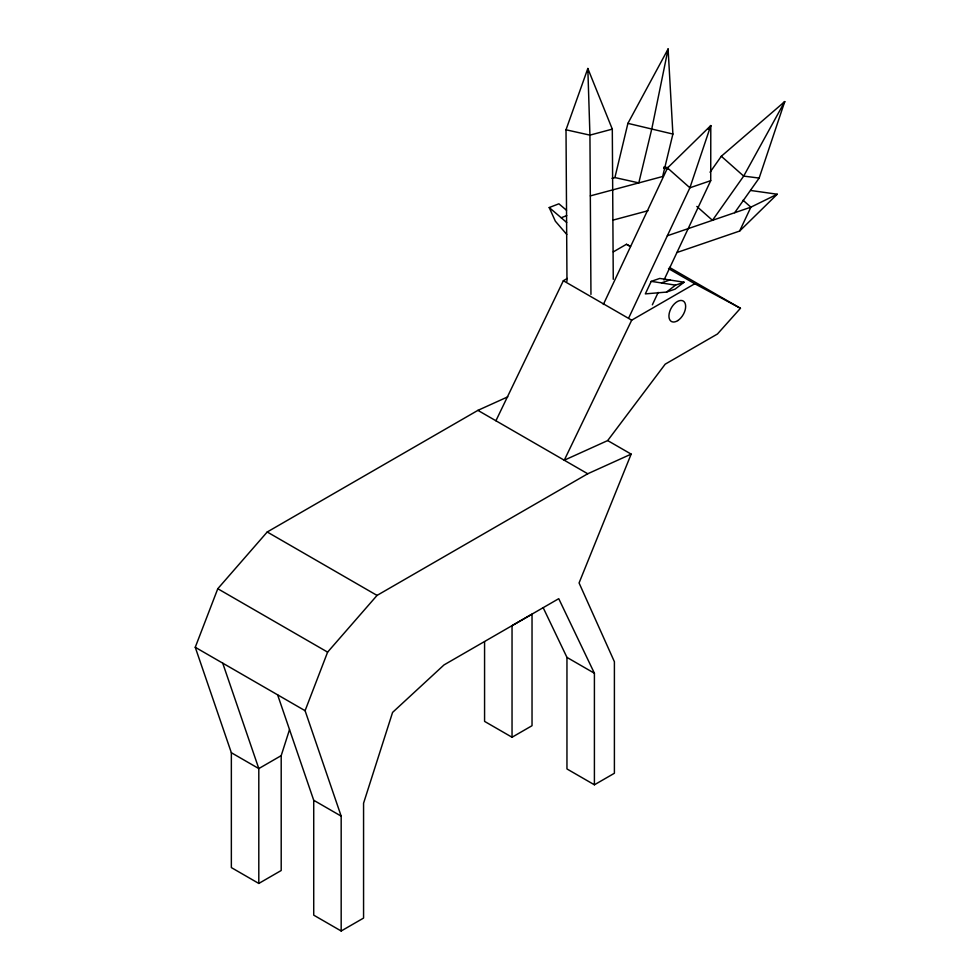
<?xml version="1.0" encoding="UTF-8"?>
<svg xmlns="http://www.w3.org/2000/svg" width="980" height="980" viewBox="0 0 980 980"><rect width="100%" height="100%" fill="white"/><g stroke="black" fill="none" stroke-linecap="round" stroke-linejoin="round"><path stroke-width="1.47" d="M663.999 280.035L710.721 180.663L710.794 125.563L667.527 167.96L603.349 304.474M611.998 178.336L614.901 177.564L627.911 123.358L668.103 49L672.893 134.052L662.652 176.51L590.327 195.89M667.392 51.952L668.103 49L651.835 128.686L638.801 182.893L614.901 177.564M507.763 396.851L477.897 410.363L267.221 531.993L217.781 588.723L195.253 647.29L231.354 752.726L231.354 867.594L258.806 883.446L281.199 870.51L281.199 755.641L289.492 729.708M734.657 212.721L759.145 178.078L784.747 101.589L721.317 156.261L710.047 172.235M566.979 281.297L566.011 129.789L587.829 68.49L612.304 129.127L613.26 279.3M631.157 454.12L579.07 582.953L614.399 661.708L614.399 773.257L594.407 784.796L594.407 673.248L558.747 598.682L444.014 664.918L392.576 712.411L363.568 803.208L363.568 918.076L341.175 931L341.175 816.132L305.086 710.696L327.614 652.129L377.043 595.411L587.731 473.769L631.157 454.12L607.686 440.571L564.26 460.22L631.696 320.178L694.783 283.747L740.451 308.284L717.458 333.996L665.187 364.18L607.686 440.571M628.976 317.385L689.895 187.793L710.794 125.563L708.393 129.348M651.222 281.358L645.33 293.89L666.523 292.077L675.061 289.149L684.064 282.228L659.773 278.43L651.222 281.358L675.526 285.143L684.064 282.228M652.361 304.805L658.18 292.42M676.947 252.509L739.643 231.047L750.876 207.172L777.226 194.224L750.656 190.475M495.917 420.763L563.353 280.721L567.298 278.443M782.787 103.904L784.747 101.589L743.685 176.094L712.472 220.316L696.817 206.437M739.643 231.047L777.226 194.224M666.523 292.077L675.526 285.143M613.296 251.885L626.441 244.29L630.471 246.458L626.441 244.29M281.199 755.641L258.806 768.577L231.354 752.726M512.038 737.242L532.03 725.702L532.03 614.154L512.038 625.693L512.038 737.242L484.573 721.39L484.573 641.937M566.759 234.441L555.341 221.186L549.216 207.54L558.894 203.803L566.526 210.296M549.216 207.54L561.209 217.756L566.746 215.612M710.721 180.663L689.895 187.793L667.527 167.96M667.356 235.764L750.876 207.172L743.048 200.239M661.5 282.853L670.051 279.937M612.304 129.127L589.936 135.13L566.011 129.789M612.892 220.145L648.037 210.725M663.656 167.188L668.139 167.592M759.145 178.078L743.685 176.094L721.317 156.261M627.911 123.358L672.893 134.052M663.632 168.168L668.115 169.173M669.414 267.381L740.451 308.284M668.495 268.581L694.783 283.747M563.353 280.721L631.696 320.178M477.897 410.363L587.731 473.769M543.177 607.686L566.955 657.396L594.407 673.248M267.221 531.993L377.043 595.411M594.407 784.796L566.955 768.945L566.955 657.396M217.781 588.723L327.614 652.129M195.253 647.29L305.086 710.696M277.622 694.845L313.723 800.28L341.175 816.132M341.175 931L313.723 915.149L313.723 800.28M561.209 217.756L566.697 222.521M222.717 663.142L258.806 768.577L258.806 883.446M587.865 71.479L587.829 68.49L589.936 135.13L590.952 294.404M677.829 320.57A11.834 6.836 -60 0 0 684.248 301.865A11.834 6.836 -60 0 0 669.793 311.285A11.834 6.836 -60 0 0 677.829 320.57"/></g></svg>
